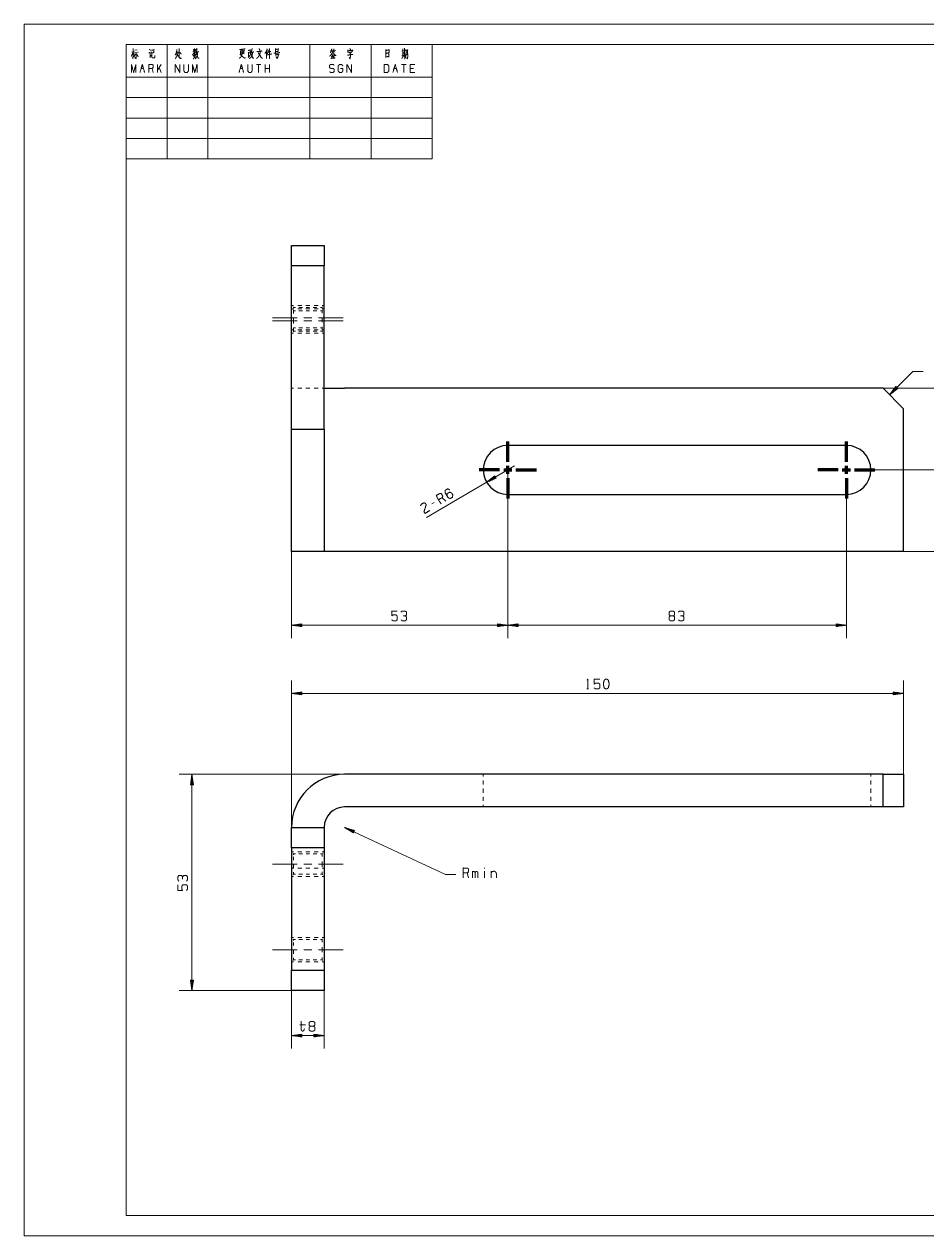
# Model space of a CAD drawing. Header units: millimetres. Extents: x 0 to 420, y 0 to 297.
# Drawn here: x 0 to 221.2, y 0 to 297 of the extents above; entities that cross this region are included whole.
import ezdxf

# ---------------------------------------------------------------- set-up
doc = ezdxf.new("R2010")
doc.units = ezdxf.units.MM
doc.layers.add('1', color=7, linetype='Continuous', true_color=0xffffff)

msp = doc.modelspace()

# ---------------------------------------------------------------- linework, layer by layer
at = {"layer": '1', "color": 132, "linetype": 'Continuous', "lineweight": 18}
for p, q in [((0, 297), (0, 0)), ((420, 297), (0, 297)), ((25, 292), (25, 264)), ((25, 292), (100, 292)), ((25, 292), (100, 292)), ((25, 292), (100, 292)), ((25, 292), (25, 5)), ((415, 292), (25, 292)), ((35, 292), (35, 264)), ((45, 292), (45, 264)), ((70, 292), (70, 264)), ((85, 292), (85, 264)), ((100, 292), (100, 264)), ((25, 284), (100, 284)), ((25, 279), (100, 279)), ((25, 274), (100, 274)), ((25, 269), (100, 269)), ((25, 264), (100, 264)), ((25, 5), (415, 5)), ((0, 0), (420, 0))]:
    msp.add_line(p, q, dxfattribs=at)
at = {"layer": '1', "color": 95, "linetype": 'Continuous', "lineweight": 18}
for p, q in [((26.34, 290.18), (26.96, 290.3)), ((26.7, 289.95), (26.92, 289.68)), ((26.99, 289.99), (27.95, 290.14)), ((27.13, 290.61), (27.71, 290.74)), ((41.34, 290.22), (42.13, 290.38)), ((42.25, 290.16), (42.79, 290.28)), ((53.17, 290.09), (53.7, 290.18)), ((54.91, 288.87), (55.37, 289.43)), ((75.25, 290.57), (75.67, 290.63)), ((75.35, 290.55), (75.45, 290.24)), ((75.83, 289.64), (75.37, 289.56)), ((75.82, 290.51), (76.35, 290.61)), ((75.98, 290.49), (76.11, 290.16)), ((92.56, 290.43), (93.43, 290.55)), ((92.84, 290.07), (93.11, 290.14)), ((92.86, 289.72), (93.09, 289.78)), ((93.6, 290.05), (93.85, 290.12)), ((28.66, 286.17), (29.22, 286.17)), ((31.62, 285.18), (31.34, 286.17)), ((33.59, 287.14), (32.63, 285.78)), ((32.63, 285.18), (32.63, 287.14)), ((33.59, 285.18), (33.04, 286.36)), ((52.94, 286.17), (53.49, 286.17)), ((58.02, 287.14), (56.9, 287.14)), ((57.46, 287.14), (57.46, 285.18)), ((59.02, 285.18), (59.02, 287.14)), ((60.14, 286.17), (59.02, 286.17)), ((60.14, 285.18), (60.14, 287.14)), ((90.65, 286.17), (91.2, 286.17)), ((93.6, 287.14), (92.49, 287.14)), ((93.05, 287.14), (93.05, 285.18)), ((95.45, 286.17), (94.61, 286.17)), ((100.46, 179.79), (99.88, 179.45)), ((103.32, 180.08), (102.42, 180.94)), ((137.91, 134.06), (138.33, 134.06)), ((109.86, 87.78), (109.86, 89.35)), ((112.81, 89.35), (112.81, 87.78)), ((114.42, 89.35), (114.42, 87.78)), ((108.93, 87.78), (108.6, 88.98)), ((67.59, 51.74), (68.91, 51.74))]:
    msp.add_line(p, q, dxfattribs=at)
at = {"layer": '1', "color": 30, "linetype": 'Continuous', "lineweight": 25}
for p, q in [((65.53, 237.75), (65.53, 242.75)), ((65.53, 242.75), (73.53, 242.75)), ((73.53, 242.75), (73.53, 237.75)), ((65.53, 197.75), (65.53, 237.75)), ((73.53, 237.75), (65.53, 237.75)), ((73.53, 197.75), (73.53, 237.75)), ((210.53, 207.75), (78.53, 207.75)), ((215.53, 202.75), (210.53, 207.75)), ((215.53, 167.75), (215.53, 202.75)), ((65.53, 167.75), (65.53, 197.75)), ((65.53, 197.75), (73.53, 197.75)), ((73.53, 197.75), (73.53, 167.75)), ((201.53, 193.75), (118.53, 193.75)), ((118.53, 181.75), (201.53, 181.75)), ((73.53, 167.75), (65.53, 167.75)), ((215.53, 167.75), (78.53, 167.75)), ((210.53, 113.12), (78.53, 113.12)), ((210.53, 113.12), (215.53, 113.12)), ((210.53, 105.12), (210.53, 113.12)), ((215.53, 113.12), (215.53, 105.12)), ((210.53, 105.12), (78.53, 105.12)), ((215.53, 105.12), (210.53, 105.12)), ((65.53, 95.12), (65.53, 100.12)), ((65.53, 100.12), (73.53, 100.12)), ((73.53, 100.12), (73.53, 95.12)), ((65.53, 95.12), (65.53, 65.12)), ((73.53, 95.12), (65.53, 95.12)), ((73.53, 95.12), (73.53, 65.12)), ((65.53, 60.12), (65.53, 65.12)), ((65.53, 65.12), (73.53, 65.12)), ((73.53, 65.12), (73.53, 60.12)), ((73.53, 60.12), (65.53, 60.12))]:
    msp.add_line(p, q, dxfattribs=at)
at = {"layer": '1', "color": 43, "linetype": 'Continuous', "lineweight": 18}
for p, q in [((65.53, 228.06), (66.03, 228.06)), ((65.65, 227.94), (65.53, 228.06)), ((65.53, 227.25), (66.03, 227.25)), ((65.65, 227.12), (65.53, 227.25)), ((66.03, 227.56), (65.9, 227.69)), ((66.03, 226.75), (65.9, 226.87)), ((66.46, 227.56), (66.03, 227.56)), ((66.03, 227.36), (66.03, 227.56)), ((66.03, 226.75), (66.03, 226.95)), ((66.46, 226.75), (66.03, 226.75)), ((67.03, 228.06), (68.03, 228.06)), ((67.03, 227.25), (68.03, 227.25)), ((68.21, 227.56), (67.34, 227.56)), ((68.21, 226.75), (67.34, 226.75)), ((69.03, 228.06), (70.03, 228.06)), ((69.03, 227.25), (70.03, 227.25)), ((69.96, 227.56), (69.09, 227.56)), ((69.96, 226.75), (69.09, 226.75)), ((71.71, 227.56), (70.84, 227.56)), ((71.71, 226.75), (70.84, 226.75)), ((71.03, 228.06), (72.03, 228.06)), ((71.03, 227.25), (72.03, 227.25)), ((73.03, 227.56), (72.59, 227.56)), ((73.03, 226.75), (72.59, 226.75)), ((73.03, 228.06), (73.53, 228.06)), ((73.15, 227.69), (73.03, 227.56)), ((73.03, 227.56), (73.03, 227.36)), ((73.03, 227.25), (73.53, 227.25)), ((73.03, 226.95), (73.03, 226.75)), ((73.15, 226.87), (73.03, 226.75)), ((73.53, 228.06), (73.4, 227.94)), ((73.53, 227.25), (73.4, 227.12)), ((65.53, 222.06), (65.65, 222.19)), ((65.53, 222.06), (66.03, 222.06)), ((65.53, 221.25), (65.65, 221.37)), ((65.53, 221.25), (66.03, 221.25)), ((65.9, 222.44), (66.03, 222.56)), ((65.9, 221.62), (66.03, 221.75)), ((66.03, 222.56), (66.46, 222.56)), ((66.03, 221.75), (66.46, 221.75)), ((67.03, 222.06), (68.03, 222.06)), ((67.03, 221.25), (68.03, 221.25)), ((67.34, 222.56), (68.21, 222.56)), ((67.34, 221.75), (68.21, 221.75)), ((69.03, 222.06), (70.03, 222.06)), ((69.03, 221.25), (70.03, 221.25)), ((69.09, 222.56), (69.96, 222.56)), ((69.09, 221.75), (69.96, 221.75)), ((70.84, 222.56), (71.71, 222.56)), ((70.84, 221.75), (71.71, 221.75)), ((71.03, 222.06), (72.03, 222.06)), ((71.03, 221.25), (72.03, 221.25)), ((72.59, 222.56), (73.03, 222.56)), ((72.59, 221.75), (73.03, 221.75)), ((73.03, 222.56), (73.15, 222.44)), ((73.03, 222.25), (73.03, 222.13)), ((73.03, 222.06), (73.53, 222.06)), ((73.03, 221.88), (73.03, 221.75)), ((73.03, 221.75), (73.15, 221.62)), ((73.03, 221.25), (73.53, 221.25)), ((73.4, 222.19), (73.53, 222.06)), ((73.4, 221.37), (73.53, 221.25)), ((65.53, 207.75), (66.03, 207.75)), ((67.03, 207.75), (68.03, 207.75)), ((69.03, 207.75), (70.03, 207.75)), ((71.03, 207.75), (72.03, 207.75)), ((73.03, 207.75), (73.53, 207.75)), ((112.53, 113.12), (112.53, 112.62)), ((207.53, 112.62), (207.53, 113.12)), ((112.53, 111.62), (112.53, 110.62)), ((207.53, 110.62), (207.53, 111.62)), ((112.53, 109.62), (112.53, 108.62)), ((112.53, 107.62), (112.53, 106.62)), ((207.53, 108.62), (207.53, 109.62)), ((207.53, 106.62), (207.53, 107.62)), ((112.53, 105.62), (112.53, 105.12)), ((207.53, 105.12), (207.53, 105.62)), ((65.53, 94.11), (66.03, 94.11)), ((65.65, 93.98), (65.53, 94.11)), ((66.03, 93.61), (65.9, 93.73)), ((66.46, 93.61), (66.03, 93.61)), ((66.03, 92.61), (66.03, 92.86)), ((66.03, 92.11), (66.03, 92.61)), ((67.03, 94.11), (68.03, 94.11)), ((68.21, 93.61), (67.34, 93.61)), ((69.03, 94.11), (70.03, 94.11)), ((69.96, 93.61), (69.09, 93.61)), ((71.71, 93.61), (70.84, 93.61)), ((71.03, 94.11), (72.03, 94.11)), ((73.03, 93.61), (72.59, 93.61)), ((73.03, 94.11), (73.53, 94.11)), ((73.15, 93.73), (73.03, 93.61)), ((73.53, 94.11), (73.4, 93.98)), ((66.03, 90.12), (65.53, 90.12)), ((68.03, 90.12), (67.03, 90.12)), ((70.03, 90.12), (69.03, 90.12)), ((72.03, 90.12), (71.03, 90.12)), ((73.53, 90.12), (73.03, 90.12)), ((65.53, 88.11), (65.65, 88.23)), ((65.53, 88.11), (66.03, 88.11)), ((65.9, 88.48), (66.03, 88.61)), ((66.03, 88.61), (66.46, 88.61)), ((67.03, 88.11), (68.03, 88.11)), ((67.34, 88.61), (68.21, 88.61)), ((69.03, 88.11), (70.03, 88.11)), ((69.09, 88.61), (69.96, 88.61)), ((70.84, 88.61), (71.71, 88.61)), ((71.03, 88.11), (72.03, 88.11)), ((72.59, 88.61), (73.03, 88.61)), ((73.03, 88.61), (73.15, 88.48)), ((73.03, 88.11), (73.53, 88.11)), ((73.4, 88.23), (73.53, 88.11)), ((65.53, 73.12), (66.03, 73.12)), ((65.65, 73), (65.53, 73.12)), ((66.03, 72.62), (65.9, 72.75)), ((66.46, 72.62), (66.03, 72.62)), ((66.03, 71.63), (66.03, 71.88)), ((66.03, 71.13), (66.03, 71.63)), ((67.03, 73.12), (68.03, 73.12)), ((68.21, 72.62), (67.34, 72.62)), ((69.03, 73.12), (70.03, 73.12)), ((69.96, 72.62), (69.09, 72.62)), ((71.71, 72.62), (70.84, 72.62)), ((71.03, 73.12), (72.03, 73.12)), ((73.03, 72.62), (72.59, 72.62)), ((73.03, 73.12), (73.53, 73.12)), ((73.15, 72.75), (73.03, 72.62)), ((73.53, 73.12), (73.4, 73)), ((65.53, 67.12), (65.65, 67.25)), ((65.53, 67.12), (66.03, 67.12)), ((65.9, 67.5), (66.03, 67.62)), ((66.03, 67.62), (66.46, 67.62)), ((67.03, 67.12), (68.03, 67.12)), ((67.34, 67.62), (68.21, 67.62)), ((69.03, 67.12), (70.03, 67.12)), ((69.09, 67.62), (69.96, 67.62)), ((70.84, 67.62), (71.71, 67.62)), ((71.03, 67.12), (72.03, 67.12)), ((72.59, 67.62), (73.03, 67.62)), ((73.03, 67.62), (73.15, 67.5)), ((73.03, 67.12), (73.53, 67.12)), ((73.4, 67.25), (73.53, 67.12))]:
    msp.add_line(p, q, dxfattribs=at)
at = {"layer": '1', "color": 252, "linetype": 'Continuous', "lineweight": 18}
for p, q in [((68.52, 225.06), (70.53, 225.06)), ((68.52, 224.25), (70.53, 224.25)), ((68.52, 91.11), (70.53, 91.11)), ((68.52, 70.12), (70.53, 70.12))]:
    msp.add_line(p, q, dxfattribs=at)
at = {"layer": '1', "color": 13, "linetype": 'Continuous', "lineweight": 18}
for p, q in [((217.81, 211.86), (212.11, 206.16)), ((217.81, 211.86), (220.35, 211.86)), ((213.67, 208.2), (212.11, 206.16)), ((213.89, 207.98), (212.23, 206.32)), ((213.93, 207.94), (212.27, 206.28)), ((213.86, 208.01), (212.47, 206.63)), ((213.96, 207.91), (212.58, 206.52)), ((213.82, 208.05), (212.71, 206.94)), ((213.78, 208.09), (212.94, 207.24)), ((213.75, 208.12), (213.18, 207.55)), ((213.71, 208.16), (213.42, 207.86)), ((213.68, 208.19), (213.65, 208.17)), ((213.68, 208.19), (213.65, 208.17)), ((214.15, 207.72), (213.67, 208.2)), ((210.53, 207.75), (247.43, 207.75)), ((212.11, 206.16), (214.15, 207.72)), ((214, 207.87), (212.89, 206.76)), ((214.03, 207.83), (213.19, 206.99)), ((214.07, 207.8), (213.5, 207.23)), ((214.11, 207.76), (213.81, 207.47)), ((214.14, 207.73), (214.12, 207.7)), ((214.14, 207.73), (214.12, 207.7)), ((120.2, 188.73), (98.64, 176.06)), ((118.53, 187.75), (118.53, 146.49)), ((208.53, 187.75), (239.15, 187.75)), ((115.37, 186.28), (113.35, 184.71)), ((113.35, 184.71), (115.71, 185.71)), ((115.53, 186.02), (113.51, 184.83)), ((115.56, 185.97), (113.53, 184.79)), ((115.51, 186.06), (113.81, 185.07)), ((115.58, 185.93), (113.89, 184.94)), ((115.48, 186.11), (114.12, 185.31)), ((115.61, 185.89), (114.25, 185.09)), ((115.45, 186.15), (114.43, 185.55)), ((115.63, 185.84), (114.61, 185.24)), ((115.43, 186.19), (114.74, 185.79)), ((115.66, 185.8), (114.97, 185.39)), ((115.4, 186.24), (115.04, 186.03)), ((115.69, 185.76), (115.33, 185.54)), ((115.38, 186.28), (115.35, 186.26)), ((115.38, 186.28), (115.35, 186.26)), ((115.71, 185.71), (115.37, 186.28)), ((115.71, 185.71), (115.68, 185.7)), ((115.71, 185.71), (115.68, 185.7)), ((118.53, 180.75), (118.53, 146.49)), ((201.53, 180.75), (201.53, 146.49)), ((65.53, 167.75), (65.53, 146.49)), ((215.53, 167.75), (247.43, 167.75)), ((215.53, 167.75), (239.15, 167.75)), ((68.07, 150), (65.53, 149.67)), ((65.53, 149.67), (68.07, 149.34)), ((118.53, 149.67), (65.53, 149.67)), ((68.07, 149.7), (65.72, 149.7)), ((68.07, 149.64), (65.72, 149.64)), ((68.07, 149.75), (66.11, 149.75)), ((68.07, 149.59), (66.11, 149.59)), ((68.07, 149.8), (66.49, 149.8)), ((68.07, 149.54), (66.49, 149.54)), ((68.07, 149.85), (66.88, 149.85)), ((68.07, 149.49), (66.88, 149.49)), ((68.07, 149.9), (67.26, 149.9)), ((68.07, 149.44), (67.26, 149.44)), ((68.07, 149.95), (67.65, 149.95)), ((68.07, 149.39), (67.65, 149.39)), ((68.07, 150), (68.03, 150)), ((68.07, 150), (68.03, 150)), ((68.07, 149.34), (68.03, 149.34)), ((68.07, 149.34), (68.03, 149.34)), ((68.07, 149.34), (68.07, 150)), ((115.99, 150), (116.02, 150)), ((115.99, 150), (116.02, 150)), ((115.99, 150), (115.99, 149.34)), ((118.53, 149.67), (115.99, 150)), ((115.99, 149.95), (116.4, 149.95)), ((115.99, 149.9), (116.79, 149.9)), ((115.99, 149.85), (117.18, 149.85)), ((115.99, 149.8), (117.56, 149.8)), ((115.99, 149.75), (117.95, 149.75)), ((115.99, 149.7), (118.33, 149.7)), ((115.99, 149.34), (118.53, 149.67)), ((115.99, 149.64), (118.33, 149.64)), ((115.99, 149.59), (117.95, 149.59)), ((115.99, 149.54), (117.56, 149.54)), ((115.99, 149.49), (117.18, 149.49)), ((115.99, 149.44), (116.79, 149.44)), ((115.99, 149.39), (116.4, 149.39)), ((115.99, 149.34), (116.02, 149.34)), ((115.99, 149.34), (116.02, 149.34)), ((121.07, 150), (118.53, 149.67)), ((118.53, 149.67), (121.07, 149.34)), ((118.53, 149.67), (201.53, 149.67)), ((121.07, 149.7), (118.72, 149.7)), ((121.07, 149.64), (118.72, 149.64)), ((121.07, 149.75), (119.11, 149.75)), ((121.07, 149.59), (119.11, 149.59)), ((121.07, 149.8), (119.49, 149.8)), ((121.07, 149.54), (119.49, 149.54)), ((121.07, 149.85), (119.88, 149.85)), ((121.07, 149.49), (119.88, 149.49)), ((121.07, 149.9), (120.26, 149.9)), ((121.07, 149.44), (120.26, 149.44)), ((121.07, 149.95), (120.65, 149.95)), ((121.07, 149.39), (120.65, 149.39)), ((121.07, 150), (121.03, 150)), ((121.07, 150), (121.03, 150)), ((121.07, 149.34), (121.03, 149.34)), ((121.07, 149.34), (121.03, 149.34)), ((121.07, 149.34), (121.07, 150)), ((198.99, 150), (199.02, 150)), ((198.99, 150), (199.02, 150)), ((198.99, 150), (198.99, 149.34)), ((201.53, 149.67), (198.99, 150)), ((198.99, 149.95), (199.4, 149.95)), ((198.99, 149.9), (199.79, 149.9)), ((198.99, 149.85), (200.18, 149.85)), ((198.99, 149.8), (200.56, 149.8)), ((198.99, 149.75), (200.95, 149.75)), ((198.99, 149.7), (201.33, 149.7)), ((198.99, 149.34), (201.53, 149.67)), ((198.99, 149.64), (201.33, 149.64)), ((198.99, 149.59), (200.95, 149.59)), ((198.99, 149.54), (200.56, 149.54)), ((198.99, 149.49), (200.18, 149.49)), ((198.99, 149.44), (199.79, 149.44)), ((198.99, 149.39), (199.4, 149.39)), ((198.99, 149.34), (199.02, 149.34)), ((198.99, 149.34), (199.02, 149.34)), ((65.53, 100.12), (65.53, 136.14)), ((215.53, 113.12), (215.53, 136.14)), ((68.07, 133.3), (65.53, 132.97)), ((65.53, 132.97), (68.07, 132.64)), ((65.53, 132.97), (215.53, 132.97)), ((68.07, 133), (65.72, 133)), ((68.07, 132.94), (65.72, 132.94)), ((68.07, 133.05), (66.11, 133.05)), ((68.07, 132.89), (66.11, 132.89)), ((68.07, 133.1), (66.49, 133.1)), ((68.07, 132.84), (66.49, 132.84)), ((68.07, 133.15), (66.88, 133.15)), ((68.07, 132.79), (66.88, 132.79)), ((68.07, 133.2), (67.26, 133.2)), ((68.07, 132.74), (67.26, 132.74)), ((68.07, 133.25), (67.65, 133.25)), ((68.07, 132.69), (67.65, 132.69)), ((68.07, 133.3), (68.03, 133.3)), ((68.07, 133.3), (68.03, 133.3)), ((68.07, 132.64), (68.03, 132.64)), ((68.07, 132.64), (68.03, 132.64)), ((68.07, 132.64), (68.07, 133.3)), ((212.99, 133.3), (213.02, 133.3)), ((212.99, 133.3), (213.02, 133.3)), ((212.99, 133.3), (212.99, 132.64)), ((215.53, 132.97), (212.99, 133.3)), ((212.99, 133.25), (213.4, 133.25)), ((212.99, 133.2), (213.79, 133.2)), ((212.99, 133.15), (214.18, 133.15)), ((212.99, 133.1), (214.56, 133.1)), ((212.99, 133.05), (214.95, 133.05)), ((212.99, 133), (215.33, 133)), ((212.99, 132.64), (215.53, 132.97)), ((212.99, 132.94), (215.33, 132.94)), ((212.99, 132.89), (214.95, 132.89)), ((212.99, 132.84), (214.56, 132.84)), ((212.99, 132.79), (214.18, 132.79)), ((212.99, 132.74), (213.79, 132.74)), ((212.99, 132.69), (213.4, 132.69)), ((212.99, 132.64), (213.02, 132.64)), ((212.99, 132.64), (213.02, 132.64)), ((78.53, 113.12), (37.95, 113.12)), ((41.12, 113.12), (40.79, 110.58)), ((41.1, 110.58), (41.1, 112.93)), ((41.46, 110.58), (41.12, 113.12)), ((41.12, 113.12), (41.12, 60.12)), ((41.15, 110.58), (41.15, 112.93)), ((40.79, 110.58), (40.79, 110.62)), ((40.79, 110.58), (40.79, 110.62)), ((40.79, 110.58), (41.46, 110.58)), ((40.85, 110.58), (40.85, 111)), ((40.9, 110.58), (40.9, 111.39)), ((40.95, 110.58), (40.95, 111.77)), ((41, 110.58), (41, 112.16)), ((41.05, 110.58), (41.05, 112.55)), ((41.2, 110.58), (41.2, 112.55)), ((41.25, 110.58), (41.25, 112.16)), ((41.3, 110.58), (41.3, 111.77)), ((41.35, 110.58), (41.35, 111.39)), ((41.4, 110.58), (41.4, 111)), ((41.46, 110.58), (41.46, 110.62)), ((41.46, 110.58), (41.46, 110.62)), ((80.97, 99.35), (78.53, 100.12)), ((78.53, 100.12), (80.69, 98.75)), ((103.28, 88.59), (78.53, 100.12)), ((80.82, 99.03), (78.69, 100.02)), ((80.84, 99.07), (78.71, 100.07)), ((80.8, 98.98), (79.02, 99.81)), ((80.86, 99.12), (79.08, 99.95)), ((80.78, 98.94), (79.35, 99.6)), ((80.88, 99.17), (79.45, 99.83)), ((80.75, 98.89), (79.68, 99.39)), ((80.9, 99.21), (79.83, 99.71)), ((80.73, 98.84), (80, 99.18)), ((80.93, 99.26), (80.2, 99.6)), ((80.71, 98.8), (80.33, 98.97)), ((80.95, 99.3), (80.57, 99.48)), ((80.69, 98.75), (80.66, 98.77)), ((80.69, 98.75), (80.66, 98.77)), ((80.69, 98.75), (80.97, 99.35)), ((80.97, 99.35), (80.94, 99.36)), ((80.97, 99.35), (80.94, 99.36)), ((105.82, 88.59), (103.28, 88.59)), ((40.79, 62.66), (40.79, 62.63)), ((40.79, 62.66), (40.79, 62.63)), ((40.79, 62.66), (41.12, 60.12)), ((41.46, 62.66), (40.79, 62.66)), ((40.85, 62.66), (40.85, 62.25)), ((40.9, 62.66), (40.9, 61.86)), ((40.95, 62.66), (40.95, 61.47)), ((41, 62.66), (41, 61.09)), ((41.05, 62.66), (41.05, 60.7)), ((41.1, 62.66), (41.1, 60.32)), ((41.12, 60.12), (41.46, 62.66)), ((41.15, 62.66), (41.15, 60.32)), ((41.2, 62.66), (41.2, 60.7)), ((41.25, 62.66), (41.25, 61.09)), ((41.3, 62.66), (41.3, 61.47)), ((41.35, 62.66), (41.35, 61.86)), ((41.4, 62.66), (41.4, 62.25)), ((41.46, 62.66), (41.46, 62.63)), ((41.46, 62.66), (41.46, 62.63)), ((65.53, 60.12), (37.95, 60.12)), ((65.53, 60.12), (65.53, 45.9)), ((73.53, 60.12), (73.53, 45.9)), ((68.07, 49.41), (65.53, 49.07)), ((65.53, 49.07), (68.07, 48.74)), ((73.53, 49.07), (65.53, 49.07)), ((68.07, 49.1), (65.72, 49.1)), ((68.07, 49.05), (65.72, 49.05)), ((68.07, 49.15), (66.11, 49.15)), ((68.07, 49), (66.11, 49)), ((68.07, 49.2), (66.49, 49.2)), ((68.07, 48.95), (66.49, 48.95)), ((68.07, 49.25), (66.88, 49.25)), ((68.07, 48.9), (66.88, 48.9)), ((68.07, 49.3), (67.26, 49.3)), ((68.07, 48.84), (67.26, 48.84)), ((68.07, 49.35), (67.65, 49.35)), ((68.07, 48.79), (67.65, 48.79)), ((68.07, 49.4), (68.03, 49.4)), ((68.07, 49.4), (68.03, 49.4)), ((68.07, 48.74), (68.03, 48.74)), ((68.07, 48.74), (68.03, 48.74)), ((68.07, 48.74), (68.07, 49.41)), ((70.99, 49.41), (70.99, 48.74)), ((73.53, 49.07), (70.99, 49.41)), ((70.99, 49.4), (71.02, 49.4)), ((70.99, 49.4), (71.02, 49.4)), ((70.99, 49.35), (71.4, 49.35)), ((70.99, 49.3), (71.79, 49.3)), ((70.99, 49.25), (72.18, 49.25)), ((70.99, 49.2), (72.56, 49.2)), ((70.99, 49.15), (72.95, 49.15)), ((70.99, 49.1), (73.33, 49.1)), ((70.99, 48.74), (73.53, 49.07)), ((70.99, 49.05), (73.33, 49.05)), ((70.99, 49), (72.95, 49)), ((70.99, 48.95), (72.56, 48.95)), ((70.99, 48.9), (72.18, 48.9)), ((70.99, 48.84), (71.79, 48.84)), ((70.99, 48.79), (71.4, 48.79)), ((70.99, 48.74), (71.02, 48.74)), ((70.99, 48.74), (71.02, 48.74))]:
    msp.add_line(p, q, dxfattribs=at)
at = {"layer": '1', "color": 252, "linetype": 'Continuous', "lineweight": 70}
for p, q in [((118.53, 189.75), (118.53, 194.75)), ((201.53, 189.75), (201.53, 194.75)), ((116.53, 187.75), (111.53, 187.75)), ((117.53, 187.75), (119.53, 187.75)), ((118.53, 186.75), (118.53, 188.75)), ((120.53, 187.75), (125.53, 187.75)), ((199.53, 187.75), (194.53, 187.75)), ((200.53, 187.75), (202.53, 187.75)), ((201.53, 186.75), (201.53, 188.75)), ((203.53, 187.75), (208.53, 187.75)), ((118.53, 185.75), (118.53, 180.75)), ((201.53, 185.75), (201.53, 180.75))]:
    msp.add_line(p, q, dxfattribs=at)
at = {"layer": '1', "color": 30, "linetype": 'Continuous', "lineweight": 25}
for centre, radius, start, end in [((118.53, 187.75), 6, 90, 270), ((201.53, 187.75), 6, 270, 90), ((78.53, 100.12), 13, 90, 180), ((78.53, 100.12), 5, 90, 180)]:
    msp.add_arc(centre, radius, start, end, dxfattribs=at)
at = {"layer": '1', "color": 95, "linetype": 'Continuous', "lineweight": 18}
for points, knots in [([(26.67, 291.07), (26.66, 288.89), (26.63, 288.5), (26.61, 288.71), (26.64, 288.94)], [0, 0, 0.723303, 0.854546, 0.923601, 1, 1]), ([(41.73, 291.07), (41.76, 290.92), (41.76, 289.78), (41.73, 289.93), (41.76, 290.05)], [0, 0, 0.094654, 0.823636, 0.91829, 1, 1]), ([(42.33, 291.11), (42.33, 290.98), (42.32, 290.76), (42.27, 290.47), (42.23, 290.16), (42.17, 289.91), (42.1, 289.68), (42.08, 289.62)], [0, 0, 0.081852, 0.232243, 0.425429, 0.63211, 0.800313, 0.957953, 1, 1]), ([(60.08, 291.07), (60.12, 290.98), (60.09, 291.03), (60.11, 288.54), (60.09, 288.73), (60.11, 289.04)], [0, 0, 0.029975, 0.04619, 0.840789, 0.900562, 1, 1]), ([(61.57, 291.07), (61.63, 290.82), (61.63, 290.09), (61.63, 290.28), (62.33, 290.38), (62.21, 290.38), (62.24, 290.9), (62.26, 290.98), (62.29, 290.92), (62.19, 290.9), (61.63, 290.82)], [0, 0, 0.076614, 0.294117, 0.350048, 0.563214, 0.598361, 0.753971, 0.779215, 0.799829, 0.831205, 1, 1]), ([(79.78, 291.09), (79.89, 290.96), (79.93, 290.86), (79.96, 290.69)], [0, 0, 0.364604, 0.619196, 1, 1]), ([(93.21, 291.11), (93.24, 290.98), (93.19, 289.37)], [0, 0, 0.073211, 1, 1]), ([(26.67, 290.16), (26.6, 289.91), (26.48, 289.62), (26.35, 289.35), (26.23, 289.14)], [0, 0, 0.233514, 0.515368, 0.78555, 1, 1]), ([(27.18, 289.66), (27.17, 289.58), (26.86, 288.96)], [0, 0, 0.108202, 1, 1]), ([(27.37, 289.99), (27.42, 289.87), (27.42, 288.83), (27.4, 288.6), (27.39, 288.52), (27.11, 288.85), (27.39, 288.56)], [0, 0, 0.056947, 0.504404, 0.603051, 0.639405, 0.826366, 1, 1]), ([(27.61, 289.58), (27.87, 289.16), (27.92, 289), (27.81, 289.27)], [0, 0, 0.516563, 0.696901, 1, 1]), ([(30.53, 289.99), (30.92, 290.09), (30.86, 290.16), (30.83, 288.96), (30.77, 288.83), (31.12, 289.41)], [0, 0, 0.158008, 0.19221, 0.673433, 0.728446, 1, 1]), ([(30.7, 290.88), (30.87, 290.72), (30.92, 290.63), (30.92, 290.53), (30.9, 290.67)], [0, 0, 0.413146, 0.573572, 0.750721, 1, 1]), ([(31.19, 290.63), (31.87, 290.74), (31.82, 290.8), (31.73, 290.05), (31.82, 290.05), (31.25, 289.99)], [0, 0, 0.313958, 0.349012, 0.694882, 0.735357, 1, 1]), ([(31.22, 290.22), (31.25, 289.91), (31.25, 289.2), (31.27, 288.98), (31.3, 288.87), (31.34, 288.81), (31.41, 288.77), (31.53, 288.75), (31.66, 288.73), (32.03, 288.79), (32, 289.33), (32, 288.79)], [0, 0, 0.097093, 0.316208, 0.387239, 0.42073, 0.444406, 0.470581, 0.507596, 0.549105, 0.664641, 0.832445, 1, 1]), ([(37.43, 290.84), (37.42, 290.72), (37.34, 290.3), (37.26, 290.01), (37.18, 289.8), (37.09, 289.6), (37.01, 289.43)], [0, 0, 0.084498, 0.36853, 0.573114, 0.721457, 0.873368, 1, 1]), ([(37.28, 290.09), (37.75, 290.18), (37.71, 290.22), (37.68, 290.03), (37.62, 289.76), (37.56, 289.6), (37.48, 289.37), (37.4, 289.18), (37.28, 288.98), (37.2, 288.81), (37.02, 288.56)], [0, 0, 0.202443, 0.228131, 0.308408, 0.425631, 0.500403, 0.604281, 0.689483, 0.790714, 0.870506, 1, 1]), ([(37.28, 289.8), (38.22, 288.62), (38.56, 288.65), (38.54, 288.65), (38.24, 288.67), (38.08, 288.81)], [0, 0, 0.632183, 0.773704, 0.779845, 0.909108, 1, 1]), ([(37.97, 291.05), (38.02, 290.94), (38, 290.84), (37.99, 289.12), (37.97, 289.23), (38, 289.45)], [0, 0, 0.049543, 0.095606, 0.852767, 0.898838, 1, 1]), ([(38.1, 290.16), (38.13, 290.14), (38.4, 289.8), (38.47, 289.68)], [0, 0, 0.059448, 0.761031, 1, 1]), ([(41.75, 290.24), (41.62, 290.01), (41.48, 289.8), (41.35, 289.64), (41.22, 289.49)], [0, 0, 0.287221, 0.555142, 0.786181, 1, 1]), ([(41.34, 289.31), (41.97, 289.45), (41.98, 289.64), (41.98, 289.56), (41.91, 289.31), (41.81, 289.04), (41.7, 288.83), (41.59, 288.71), (41.48, 288.58), (41.41, 288.52)], [0, 0, 0.30447, 0.39258, 0.431622, 0.553714, 0.689469, 0.798362, 0.878841, 0.954752, 1, 1]), ([(41.43, 290.8), (41.56, 290.57), (41.59, 290.43)], [0, 0, 0.640221, 1, 1]), ([(41.72, 289.66), (41.56, 289.08), (41.66, 289.04), (41.78, 289), (41.89, 288.94), (42.04, 288.85)], [0, 0, 0.5291, 0.62629, 0.735524, 0.852093, 1, 1]), ([(41.76, 290.2), (41.94, 290.07), (42.03, 289.97)], [0, 0, 0.613122, 1, 1]), ([(42.03, 290.92), (42.03, 290.82), (41.91, 290.34)], [0, 0, 0.174301, 1, 1]), ([(42.54, 290.16), (42.49, 289.8), (42.45, 289.56), (42.41, 289.35), (42.35, 289.16), (42.23, 288.91), (42.13, 288.73), (42.01, 288.56), (41.92, 288.48)], [0, 0, 0.19438, 0.332636, 0.448614, 0.555649, 0.70616, 0.822692, 0.933847, 1, 1]), ([(42.22, 289.89), (42.25, 289.85), (42.39, 289.27), (42.49, 289), (42.6, 288.71), (42.63, 288.65), (42.85, 288.67), (42.63, 288.69), (42.55, 288.81)], [0, 0, 0.026721, 0.341749, 0.493483, 0.655465, 0.691641, 0.80784, 0.924039, 1, 1]), ([(53.44, 290.84), (53.42, 290.18), (53.41, 289.85), (53.39, 289.66), (53.38, 289.56), (53.36, 289.43), (53.32, 289.31), (53.27, 289.2), (53.14, 289.02), (53, 288.85), (52.79, 288.73), (52.69, 288.67), (52.65, 288.65)], [0, 0, 0.263783, 0.395771, 0.470171, 0.511786, 0.56157, 0.614019, 0.658777, 0.749614, 0.837596, 0.932985, 0.980677, 1, 1]), ([(52.76, 290.82), (52.82, 290.78), (52.85, 290.8), (54.11, 290.94), (54.07, 290.96), (53.92, 290.92)], [0, 0, 0.045522, 0.068286, 0.872626, 0.90344, 1, 1]), ([(52.82, 289.6), (52.89, 289.6), (53.17, 289.37), (53.41, 289.16), (53.63, 288.98), (53.9, 288.71), (54.23, 288.75), (53.92, 288.71), (53.82, 288.79)], [0, 0, 0.033467, 0.197839, 0.340788, 0.472468, 0.649452, 0.797921, 0.939753, 1, 1]), ([(53, 290.59), (53.04, 290.41), (53.04, 289.66), (53.03, 289.7), (53.89, 289.85), (53.8, 289.85), (53.89, 290.63), (53.92, 290.57), (53.87, 290.53), (53.04, 290.43)], [0, 0, 0.051663, 0.252803, 0.264656, 0.500971, 0.524672, 0.738301, 0.756829, 0.773117, 1, 1]), ([(54.88, 290.57), (55.47, 290.67), (55.41, 290.74), (55.34, 290.01), (55.41, 290.01), (54.97, 289.93), (54.94, 290.12), (54.97, 289.89), (54.96, 288.96)], [0, 0, 0.181366, 0.207406, 0.429567, 0.451891, 0.588199, 0.645735, 0.715777, 1, 1]), ([(55.98, 290.12), (55.98, 289.99), (55.92, 289.66), (55.86, 289.47), (55.81, 289.31), (55.73, 289.16), (55.65, 289.02), (55.54, 288.87), (55.31, 288.67), (55.13, 288.58)], [0, 0, 0.067236, 0.249298, 0.354996, 0.450079, 0.537949, 0.629663, 0.725721, 0.894899, 1, 1]), ([(55.85, 291.05), (55.82, 290.8), (55.73, 290.47), (55.62, 290.12), (55.53, 289.89), (55.47, 289.72), (55.41, 289.58)], [0, 0, 0.162457, 0.385014, 0.625897, 0.784413, 0.898493, 1, 1]), ([(55.54, 289.8), (55.59, 289.78), (56.04, 288.67), (56.32, 288.65), (56.06, 288.71), (55.98, 288.83)], [0, 0, 0.024909, 0.644018, 0.787117, 0.926016, 1, 1]), ([(55.62, 290.07), (56.27, 290.2), (56.2, 290.22), (56.08, 290.18)], [0, 0, 0.769962, 0.857327, 1, 1]), ([(57.88, 290.32), (57.88, 290.2), (57.81, 289.91), (57.74, 289.68), (57.65, 289.43), (57.52, 289.23), (57.5, 289.18), (57.42, 289.08), (57.31, 288.94), (57.18, 288.81), (57.06, 288.69), (56.93, 288.58)], [0, 0, 0.060656, 0.206644, 0.323463, 0.452143, 0.571976, 0.593424, 0.659716, 0.74639, 0.834816, 0.918178, 1, 1]), ([(57.02, 290.28), (58.29, 290.43), (58.21, 290.45), (58.12, 290.41)], [0, 0, 0.872478, 0.933903, 1, 1]), ([(57.34, 290.05), (57.4, 290.01), (58.1, 288.75), (58.43, 288.69), (58.12, 288.77), (58.02, 288.89)], [0, 0, 0.030854, 0.652647, 0.79375, 0.930716, 1, 1]), ([(57.56, 291.03), (57.66, 290.84), (57.71, 290.72), (57.74, 290.59)], [0, 0, 0.450481, 0.729637, 1, 1]), ([(59.55, 290.98), (59.48, 290.72), (59.38, 290.47), (59.26, 290.24), (59.14, 290.05), (59, 289.85)], [0, 0, 0.21836, 0.428744, 0.629221, 0.801494, 1, 1]), ([(59.38, 290.41), (59.39, 289.16), (59.39, 288.56), (59.38, 288.69), (59.39, 288.91)], [0, 0, 0.565717, 0.839123, 0.896086, 1, 1]), ([(59.57, 289.49), (60.61, 289.7), (60.53, 289.72), (60.4, 289.66)], [0, 0, 0.826976, 0.886334, 1, 1]), ([(59.8, 290.72), (59.76, 290.38), (59.7, 290.09), (59.64, 289.89), (59.6, 289.76)], [0, 0, 0.34211, 0.644851, 0.86512, 1, 1]), ([(59.8, 290.14), (60.47, 290.32), (60.4, 290.32), (60.28, 290.26)], [0, 0, 0.772509, 0.853435, 1, 1]), ([(61.18, 289.87), (61.37, 289.87), (61.75, 289.91), (62.68, 290.05), (62.58, 290.07), (62.43, 290.03)], [0, 0, 0.10704, 0.322386, 0.855626, 0.914427, 1, 1]), ([(61.73, 289.91), (61.63, 289.41), (61.6, 289.49), (62.38, 289.62), (62.33, 289.7), (62.33, 289.62), (62.24, 289.27), (62.19, 289.04), (62.11, 288.85), (62.05, 288.71), (62.01, 288.6), (61.98, 288.58), (61.72, 289.06), (62, 288.62)], [0, 0, 0.13637, 0.159981, 0.371157, 0.396349, 0.418604, 0.516111, 0.579311, 0.63312, 0.675133, 0.705357, 0.714996, 0.861275, 1, 1]), ([(75.64, 290.3), (75.63, 290.2), (75.39, 289.83), (75.38, 289.78), (75.26, 289.6), (75.06, 289.37), (74.85, 289.16)], [0, 0, 0.074337, 0.387309, 0.418539, 0.575027, 0.79286, 1, 1]), ([(75.37, 290.98), (75.35, 290.84), (75.23, 290.53), (75.13, 290.28), (75.01, 290.07)], [0, 0, 0.148006, 0.485257, 0.758321, 1, 1]), ([(75.12, 288.62), (76.23, 288.73), (76.16, 288.73), (75.99, 288.71)], [0, 0, 0.825897, 0.879998, 1, 1]), ([(75.31, 289.27), (75.38, 289), (75.38, 288.87), (75.37, 289.04)], [0, 0, 0.489807, 0.707975, 1, 1]), ([(75.58, 289.43), (75.64, 289.12), (75.61, 288.96), (75.61, 289.18)], [0, 0, 0.443891, 0.680119, 1, 1]), ([(75.61, 290.16), (76.2, 289.37), (76.43, 289.37), (76.2, 289.39), (76.08, 289.54)], [0, 0, 0.599324, 0.742451, 0.886135, 1, 1]), ([(75.91, 290.98), (75.92, 290.88), (75.75, 290.3)], [0, 0, 0.147218, 1, 1]), ([(75.95, 289.41), (75.95, 289.27), (75.77, 288.69)], [0, 0, 0.19307, 1, 1]), ([(79.2, 289.41), (80.57, 289.6), (80.49, 289.62), (80.28, 289.56)], [0, 0, 0.820202, 0.873508, 1, 1]), ([(79.34, 290.74), (79.34, 290.51), (79.33, 290.34), (79.3, 290.22), (79.27, 290.12)], [0, 0, 0.361949, 0.626223, 0.829034, 1, 1]), ([(79.34, 290.49), (80.57, 290.63), (80.56, 290.67), (80.37, 290.26)], [0, 0, 0.712481, 0.737756, 1, 1]), ([(79.49, 290.07), (80.25, 290.18), (80.21, 290.24), (79.92, 289.72)], [0, 0, 0.533866, 0.586729, 1, 1]), ([(79.87, 289.87), (79.9, 289.76), (79.93, 289.64), (79.94, 289.43), (79.94, 289), (79.93, 288.85), (79.9, 288.65), (79.86, 288.52), (79.64, 288.87), (79.87, 288.56)], [0, 0, 0.049623, 0.1085, 0.204239, 0.404798, 0.471991, 0.568442, 0.629223, 0.820578, 1, 1]), ([(88.61, 290.8), (88.64, 290.59), (88.66, 290.14), (88.67, 289.66), (88.67, 289.6), (88.67, 288.83), (88.67, 288.98), (89.24, 289.1), (89.36, 288.96), (89.39, 289.14), (89.39, 289.39), (89.4, 289.87), (89.42, 290.36), (89.42, 290.78), (89.43, 290.72), (88.66, 290.57)], [0, 0, 0.037589, 0.119519, 0.205166, 0.216331, 0.354043, 0.380097, 0.485125, 0.518622, 0.552532, 0.597196, 0.682843, 0.77221, 0.846648, 0.858119, 1, 1]), ([(88.67, 289.83), (89.24, 289.95), (89.18, 289.97), (89.05, 289.89)], [0, 0, 0.728512, 0.805958, 1, 1]), ([(92.52, 289.25), (93.43, 289.41), (93.38, 289.43), (93.33, 289.37)], [0, 0, 0.873246, 0.919206, 1, 1]), ([(92.86, 289.12), (92.84, 289.02), (92.73, 288.81), (92.62, 288.67), (92.52, 288.56)], [0, 0, 0.157085, 0.51447, 0.781154, 1, 1]), ([(92.8, 290.98), (92.83, 290.86), (92.83, 289.31)], [0, 0, 0.075954, 1, 1]), ([(93.09, 289.18), (93.25, 288.94), (93.25, 288.83), (93.19, 289.02)], [0, 0, 0.497679, 0.671694, 1, 1]), ([(93.55, 290.82), (93.59, 290.59), (93.59, 290.14), (93.57, 289.64), (93.55, 289.33), (93.47, 289), (93.38, 288.79), (93.22, 288.48)], [0, 0, 0.096217, 0.285187, 0.491418, 0.620825, 0.76157, 0.854869, 1, 1]), ([(93.57, 289.52), (93.6, 289.52), (93.84, 289.58)], [0, 0, 0.107799, 1, 1]), ([(93.59, 290.57), (94.03, 290.67), (93.98, 290.74), (93.98, 290.05), (94, 289.12), (93.98, 288.77), (93.97, 288.56), (93.95, 288.5), (93.74, 288.77), (93.94, 288.58)], [0, 0, 0.13308, 0.155522, 0.357051, 0.631901, 0.735808, 0.797028, 0.815849, 0.918301, 1, 1]), ([(26.26, 285.18), (26.26, 287.14), (26.82, 285.18), (27.37, 287.14), (27.37, 285.18)], [0, 0, 0.245192, 0.5, 0.754808, 1, 1]), ([(30.51, 285.18), (30.51, 287.14), (31.34, 287.14), (31.62, 286.96), (31.62, 286.36), (31.34, 286.17), (30.51, 286.17)], [0, 0, 0.400952, 0.571035, 0.639278, 0.761676, 0.829917, 1, 1]), ([(37.01, 285.18), (37.01, 287.14), (38.12, 285.18), (38.12, 287.14)], [0, 0, 0.317574, 0.682426, 1, 1]), ([(39.13, 287.14), (39.13, 285.57), (39.39, 285.18), (39.95, 285.18), (40.24, 285.57), (40.24, 287.14)], [0, 0, 0.337152, 0.438599, 0.557781, 0.662848, 1, 1]), ([(41.25, 285.18), (41.25, 287.14), (41.81, 285.18), (42.36, 287.14), (42.36, 285.18)], [0, 0, 0.245192, 0.5, 0.754808, 1, 1]), ([(54.78, 287.14), (54.78, 285.57), (55.05, 285.18), (55.6, 285.18), (55.89, 285.57), (55.89, 287.14)], [0, 0, 0.337152, 0.438599, 0.557781, 0.662848, 1, 1]), ([(74.85, 285.36), (75.13, 285.18), (75.7, 285.18), (75.98, 285.39), (75.98, 285.97), (75.7, 286.17), (75.15, 286.17), (74.85, 286.36), (74.85, 286.96), (75.15, 287.14), (75.7, 287.14), (75.98, 286.96)], [0, 0, 0.068035, 0.184054, 0.254521, 0.372333, 0.442799, 0.555843, 0.626367, 0.748393, 0.81892, 0.931964, 1, 1]), ([(77.55, 286.17), (78.1, 286.17), (78.1, 285.57), (77.82, 285.18), (77.25, 285.18), (76.97, 285.57), (76.97, 286.75), (77.27, 287.14), (77.81, 287.14), (78.09, 286.75)], [0, 0, 0.103295, 0.214797, 0.304261, 0.410274, 0.499739, 0.718892, 0.809956, 0.910533, 1, 1]), ([(79.11, 285.18), (79.11, 287.14), (80.22, 285.18), (80.22, 287.14)], [0, 0, 0.317574, 0.682426, 1, 1]), ([(88.25, 285.18), (89.07, 285.18), (89.36, 285.57), (89.36, 286.75), (89.07, 287.14), (88.25, 287.14), (88.25, 285.18)], [0, 0, 0.142133, 0.227159, 0.431787, 0.516817, 0.65895, 1, 1]), ([(90.37, 285.18), (90.93, 287.14), (91.48, 285.18)], [0, 0, 0.5, 1, 1]), ([(95.73, 285.18), (94.61, 285.18), (94.61, 287.14), (95.73, 287.14)], [0, 0, 0.265389, 0.734611, 1, 1]), ([(102.16, 179.4), (100.96, 181.44), (101.82, 181.95), (102.23, 181.93), (102.59, 181.31), (102.42, 180.94), (101.55, 180.43)], [0, 0, 0.400952, 0.571035, 0.639278, 0.761672, 0.829915, 1, 1]), ([(103.64, 181.37), (103.67, 181.94), (104.27, 182.29), (104.8, 182.05), (105.04, 181.64), (104.99, 181.06), (104.4, 180.71), (103.88, 180.96), (103.16, 182.19), (103.19, 182.76), (103.79, 183.11), (104.32, 182.87)], [0, 0, 0.076963, 0.16976, 0.248072, 0.312017, 0.390329, 0.483127, 0.560091, 0.751926, 0.828889, 0.921687, 1, 1]), ([(97.14, 178.94), (97.3, 179.3), (97.9, 179.65), (98.3, 179.62), (98.54, 179.21), (97.98, 177.49), (98.23, 177.09), (99.39, 177.77)], [0, 0, 0.069692, 0.192977, 0.265274, 0.350224, 0.674738, 0.759751, 1, 1]), ([(90.07, 150.99), (90.4, 150.76), (91.09, 150.76), (91.43, 150.99), (91.43, 151.94), (91.09, 152.19), (90.4, 152.19), (90.07, 151.96), (90.07, 153.14), (91.43, 153.14)], [0, 0, 0.062228, 0.168343, 0.230571, 0.376815, 0.441265, 0.54738, 0.609608, 0.79049, 1, 1]), ([(93.37, 151.96), (93.71, 152.19), (93.71, 152.91), (93.37, 153.14), (92.68, 153.14), (92.34, 152.91)], [0, 0, 0.153873, 0.42985, 0.583725, 0.846124, 1, 1]), ([(92.36, 150.99), (92.68, 150.76), (93.37, 150.76), (93.71, 150.99), (93.71, 151.71), (93.37, 151.96), (92.86, 151.96)], [0, 0, 0.124118, 0.343688, 0.472446, 0.703376, 0.836731, 1, 1]), ([(158.4, 151.96), (158.09, 152.19), (158.09, 152.91), (158.4, 153.14), (159.09, 153.14), (159.43, 152.91), (159.43, 152.19), (159.09, 151.96), (158.4, 151.96), (158.07, 151.71), (158.07, 151.01), (158.4, 150.76), (159.09, 150.76), (159.43, 150.99), (159.43, 151.71), (159.09, 151.96)], [0, 0, 0.047573, 0.136085, 0.183659, 0.267815, 0.317166, 0.405678, 0.455029, 0.539185, 0.590297, 0.675757, 0.726869, 0.811025, 0.860376, 0.948888, 1, 1]), ([(161.37, 151.96), (161.71, 152.19), (161.71, 152.91), (161.37, 153.14), (160.68, 153.14), (160.34, 152.91)], [0, 0, 0.153874, 0.429851, 0.583727, 0.846124, 1, 1]), ([(160.36, 150.99), (160.68, 150.76), (161.37, 150.76), (161.71, 150.99), (161.71, 151.71), (161.37, 151.96), (160.86, 151.96)], [0, 0, 0.124121, 0.343688, 0.472447, 0.703378, 0.836733, 1, 1]), ([(137.98, 136.24), (138.12, 136.44), (138.12, 134.06)], [0, 0, 0.093488, 1, 1]), ([(139.71, 134.29), (140.04, 134.06), (140.73, 134.06), (141.07, 134.29), (141.07, 135.24), (140.73, 135.49), (140.04, 135.49), (139.71, 135.26), (139.71, 136.44), (141.07, 136.44)], [0, 0, 0.062229, 0.168344, 0.230573, 0.376817, 0.441266, 0.547382, 0.609609, 0.79049, 1, 1]), ([(142.83, 134.06), (143.17, 134.31), (143.34, 135.01), (143.34, 135.49), (143.17, 136.21), (142.83, 136.44), (142.5, 136.44), (142.16, 136.21), (141.98, 135.49), (142, 135.01), (142.16, 134.31), (142.5, 134.06), (142.83, 134.06)], [0, 0, 0.067525, 0.183972, 0.260584, 0.380943, 0.446141, 0.500306, 0.565503, 0.685863, 0.762528, 0.87831, 0.945835, 1, 1]), ([(107.59, 87.78), (107.59, 90.15), (108.6, 90.15), (108.93, 89.93), (108.93, 89.2), (108.6, 88.98), (107.59, 88.98)], [0, 0, 0.400951, 0.571035, 0.639278, 0.761674, 0.829917, 1, 1]), ([(109.86, 88.88), (109.92, 89.15), (110.09, 89.33), (110.29, 89.33), (110.47, 89.15), (110.54, 88.88), (110.54, 87.78)], [0, 0, 0.11888, 0.224458, 0.306982, 0.41256, 0.533086, 1, 1]), ([(110.54, 88.88), (110.59, 89.15), (110.77, 89.33), (110.98, 89.33), (111.14, 89.15), (111.21, 88.88), (111.21, 87.78)], [0, 0, 0.118605, 0.22394, 0.313763, 0.413914, 0.534162, 1, 1]), ([(112.81, 90), (112.85, 90.1), (112.81, 90.18), (112.78, 90.1), (112.81, 90)], [0, 0, 0.280616, 0.5, 0.719384, 1, 1]), ([(114.42, 88.75), (114.52, 89.05), (114.72, 89.28), (114.97, 89.35), (115.2, 89.35), (115.44, 89.28), (115.64, 89.05), (115.74, 88.75), (115.74, 87.78)], [0, 0, 0.107752, 0.208451, 0.29601, 0.373819, 0.461381, 0.562078, 0.66983, 1, 1]), ([(38.83, 87.97), (38.61, 88.3), (37.88, 88.3), (37.66, 87.97), (37.66, 87.28), (37.88, 86.94)], [0, 0, 0.153875, 0.429853, 0.583728, 0.846125, 1, 1]), ([(39.81, 86.96), (40.03, 87.28), (40.03, 87.97), (39.81, 88.3), (39.08, 88.3), (38.83, 87.97), (38.83, 87.45)], [0, 0, 0.124121, 0.343688, 0.472447, 0.703379, 0.836733, 1, 1]), ([(39.81, 84.67), (40.03, 85), (40.03, 85.69), (39.81, 86.03), (38.86, 86.03), (38.61, 85.69), (38.61, 85), (38.83, 84.67), (37.66, 84.67), (37.66, 86.03)], [0, 0, 0.062228, 0.168344, 0.230571, 0.376816, 0.441265, 0.547381, 0.609609, 0.79049, 1, 1]), ([(68.66, 50.74), (68.58, 50.39), (68.38, 50.19), (68.13, 50.19), (67.92, 50.39), (67.85, 50.74), (67.85, 52.57)], [0, 0, 0.107406, 0.190395, 0.264021, 0.350759, 0.456999, 1, 1]), ([(70.18, 51.37), (69.86, 51.59), (69.86, 52.32), (70.18, 52.54), (70.87, 52.54), (71.21, 52.32), (71.21, 51.59), (70.87, 51.37), (70.18, 51.37), (69.84, 51.12), (69.84, 50.42), (70.18, 50.17), (70.87, 50.17), (71.21, 50.39), (71.21, 51.12), (70.87, 51.37)], [0, 0, 0.047573, 0.136085, 0.183658, 0.267815, 0.317166, 0.405677, 0.455028, 0.539185, 0.590297, 0.675756, 0.726869, 0.811025, 0.860376, 0.948888, 1, 1])]:
    msp.add_open_spline(points, degree=1, knots=knots, dxfattribs=at)
for points in [[(28.38, 285.18), (28.94, 287.14), (29.5, 285.18)], [(52.66, 285.18), (53.22, 287.14), (53.77, 285.18)]]:
    msp.add_open_spline(points, degree=1, dxfattribs=at)
at = {"layer": '1', "color": 43, "linetype": 'Continuous', "lineweight": 18}
for points, knots in [([(66.03, 226.12), (66.03, 226.35), (66.03, 226.75)], [0, 0, 0.365049, 1, 1]), ([(73.03, 226.75), (73.03, 226.63), (73.03, 226.19)], [0, 0, 0.214748, 1, 1]), ([(66.03, 223.62), (66.03, 223.89), (66.03, 224.87)], [0, 0, 0.215468, 1, 1]), ([(73.03, 225.06), (73.03, 225.04), (73.03, 223.94)], [0, 0, 0.018839, 1, 1]), ([(66.03, 221.75), (66.03, 221.85), (66.03, 222.37)], [0, 0, 0.162125, 1, 1]), ([(73.03, 93.61), (73.03, 93.51), (73.03, 92.98)], [0, 0, 0.162025, 1, 1]), ([(66.03, 88.61), (66.03, 88.73), (66.03, 89.11)], [0, 0, 0.248172, 1, 1]), ([(73.03, 91.73), (73.03, 91.46), (73.03, 90.48)], [0, 0, 0.215296, 1, 1]), ([(73.03, 89.23), (73.03, 89.01), (73.03, 88.61)], [0, 0, 0.364847, 1, 1]), ([(73.03, 72.62), (73.03, 72.52), (73.03, 72)], [0, 0, 0.162024, 1, 1]), ([(73.03, 70.75), (73.03, 70.48), (73.03, 69.5)], [0, 0, 0.215297, 1, 1]), ([(66.03, 67.62), (66.03, 68.11), (66.03, 68.12)], [0, 0, 0.968049, 1, 1]), ([(73.03, 68.25), (73.03, 68.02), (73.03, 67.62)], [0, 0, 0.36486, 1, 1])]:
    msp.add_open_spline(points, degree=1, knots=knots, dxfattribs=at)
at = {"layer": '1', "color": 252, "linetype": 'Continuous', "lineweight": 18}
for points, knots in [([(60.85, 225.06), (64.03, 225.06), (66.94, 225.06)], [0, 0, 0.521843, 1, 1]), ([(60.85, 224.25), (64.03, 224.25), (66.94, 224.25)], [0, 0, 0.521843, 1, 1]), ([(72.12, 225.06), (76.61, 225.06), (78.2, 225.06)], [0, 0, 0.739078, 1, 1]), ([(72.12, 224.25), (76.61, 224.25), (78.2, 224.25)], [0, 0, 0.739078, 1, 1]), ([(60.85, 91.11), (64.03, 91.11), (66.94, 91.11)], [0, 0, 0.521843, 1, 1]), ([(72.12, 91.11), (75.03, 91.11), (78.2, 91.11)], [0, 0, 0.478157, 1, 1]), ([(60.85, 70.12), (64.03, 70.12), (66.94, 70.12)], [0, 0, 0.521843, 1, 1]), ([(72.12, 70.12), (75.03, 70.12), (78.2, 70.12)], [0, 0, 0.478157, 1, 1])]:
    msp.add_open_spline(points, degree=1, knots=knots, dxfattribs=at)
at = {"layer": '1', "color": 43, "linetype": 'Continuous', "lineweight": 18}
for points in [[(73.03, 222.81), (73.03, 222.25)], [(66.03, 93.36), (66.03, 93.61)], [(66.03, 90.11), (66.03, 91.11)], [(66.03, 72.37), (66.03, 72.62)], [(66.03, 69.12), (66.03, 70.13)]]:
    msp.add_open_spline(points, degree=1, dxfattribs=at)
at = {"layer": '1', "color": 30, "linetype": 'Continuous', "lineweight": 25}
for points, knots in [([(73.53, 207.75), (73.65, 207.75), (74.62, 207.75), (76.36, 207.75), (78.53, 207.75)], [0, 0, 0.025072, 0.218169, 0.566116, 1, 1]), ([(78.53, 167.75), (76.36, 167.75), (74.62, 167.75), (74.02, 167.75), (73.53, 167.75)], [0, 0, 0.433884, 0.781831, 0.900968, 1, 1])]:
    msp.add_open_spline(points, degree=1, knots=knots, dxfattribs=at)

doc.saveas('drawing.dxf')
